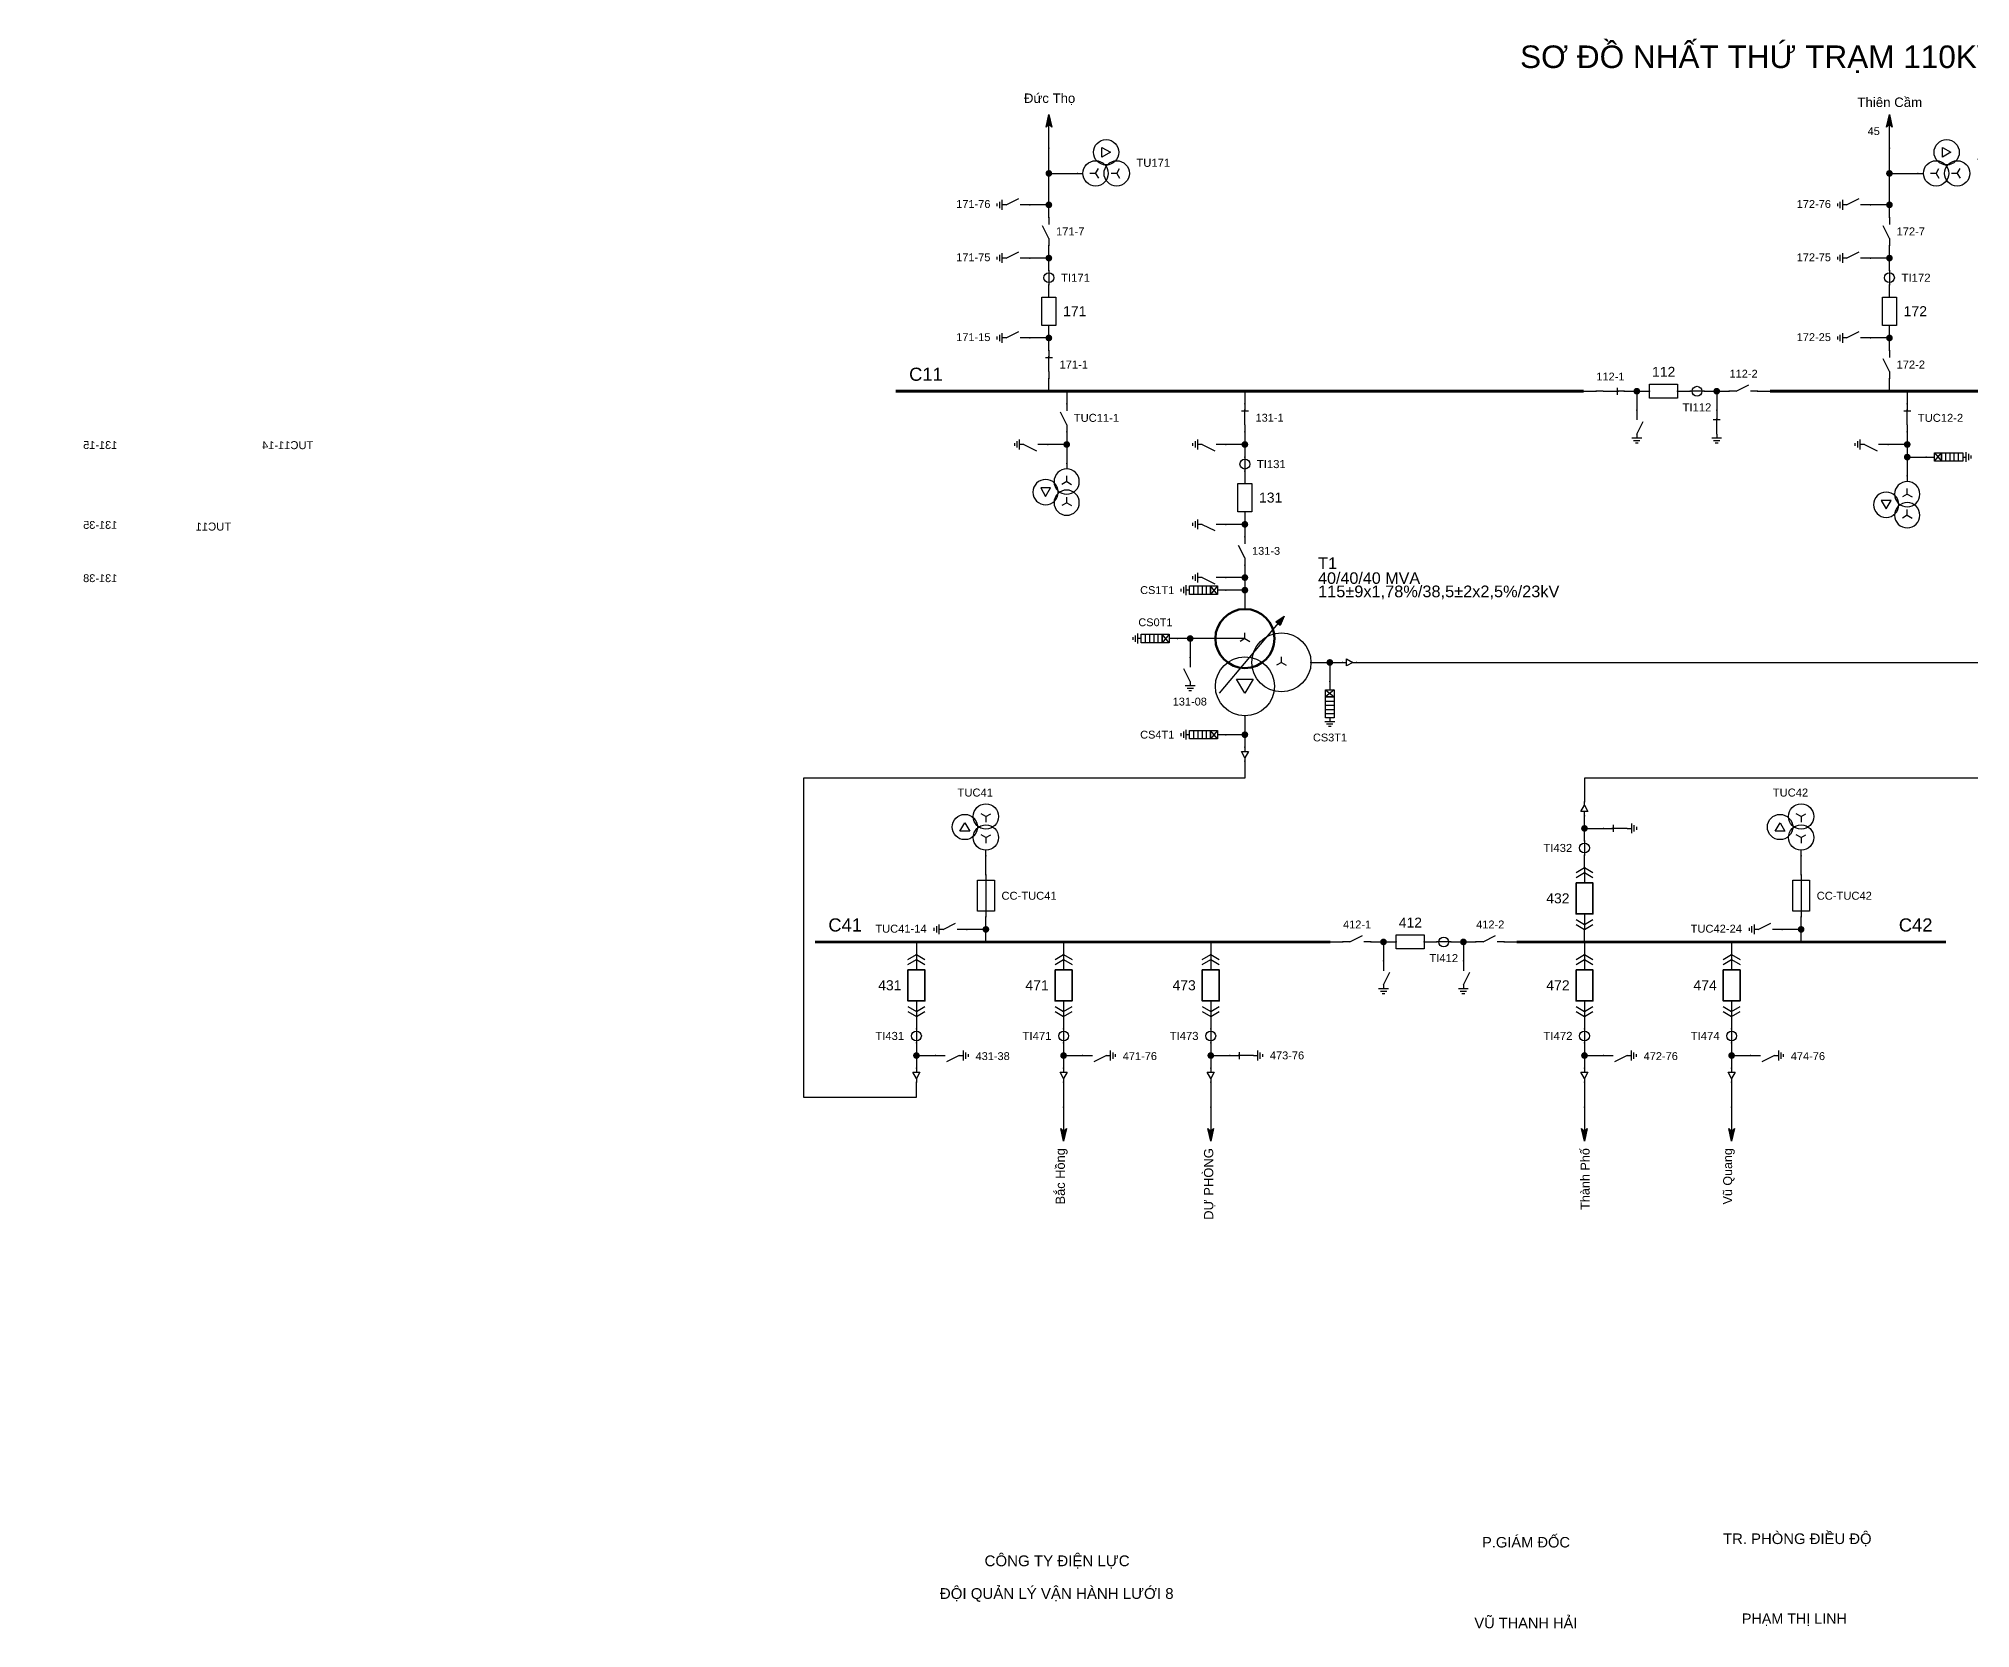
# Model space of a CAD drawing. Header units: millimetres. Extents: x -389 to 411, y 7 to 290.
# Drawn here: x -106 to 237.6, y 7.2 to 290 of the extents above; entities that cross this region are included whole.
import ezdxf

# ---------------------------------------------------------------- set-up
doc = ezdxf.new("R2010")
doc.units = ezdxf.units.MM
for name, color, linetype, lineweight in [('BUSBAR_110KV', 1, 'Continuous', 50), ('BUSBAR_22KV', 5, 'Continuous', 50), ('HV_110KV', 1, 'Continuous', 25), ('MV_22KV', 5, 'Continuous', 25), ('MV_35KV', 30, 'Continuous', 25)]:
    doc.layers.add(name, color=color, linetype=linetype, lineweight=lineweight)
doc.layers.add('SYM_PORTS', color=8, linetype='Continuous', plot=False)
doc.layers.add('TEXT', color=7, linetype='Continuous')
doc.styles.add('SLD_TEXT', font='arial.ttf')

# ---------------------------------------------------------------- blocks, each defined once
blk = doc.blocks.new('SYM_DISCONNECTOR_CLOSED')
at = {"lineweight": 25}
for points in [[(-0.625, 1.25), (0.625, 1.25)], [(0, 2.5), (0, 1.25)], [(0, -1.25), (0, 1.5)], [(0, -1.25), (0, -2.5)]]:
    blk.add_lwpolyline(points, dxfattribs=at)
at = {"layer": 'SYM_PORTS'}
for p in [(0, 2.5), (0, -2.5)]:
    blk.add_point(p, dxfattribs=at)
blk.add_attdef('DEVICE_CODE', (1.625, -0.5), '', height=2)
blk = doc.blocks.new('SYM_EARTHING_SWITCH_OPEN')
at = {"lineweight": 25}
for points in [[(0, -1.25), (-1.125, 1)], [(0, 3), (0, 1.25)], [(-0.875, -2), (0.875, -2)], [(-0.5625, -2.4375), (0.5625, -2.4375)], [(-0.25, -2.875), (0.25, -2.875)], [(0, -1.25), (0, -2)]]:
    blk.add_lwpolyline(points, dxfattribs=at)
at = {"layer": 'SYM_PORTS'}
blk.add_point((0, 3), dxfattribs=at)
blk.add_attdef('DEVICE_CODE', (1.875, 0), '', height=2)
blk = doc.blocks.new('SYM_CIRCUIT_BREAKER')
at = {"lineweight": 25}
blk.add_lwpolyline([(-1.25, 2.5), (1.25, 2.5), (1.25, -2.5), (-1.25, -2.5)], close=True, dxfattribs=at)
at = {"layer": 'SYM_PORTS'}
for p in [(0, 2.5), (0, -2.5)]:
    blk.add_point(p, dxfattribs=at)
blk.add_attdef('DEVICE_CODE', (2.25, -0.5), '', height=2)
at = {"flags": 1}
blk.add_attdef('RATING', (2.25, -3.5), '', height=2, dxfattribs=at)
blk = doc.blocks.new('SYM_CURRENT_TRANSFORMER')
at = {"lineweight": 25}
blk.add_lwpolyline([(0, 1.25), (0, -1.25)], dxfattribs=at)
blk.add_circle((0, 0), 0.875, dxfattribs=at)
at = {"layer": 'SYM_PORTS'}
for p in [(0, 1.25), (0, -1.25)]:
    blk.add_point(p, dxfattribs=at)
blk.add_attdef('DEVICE_CODE', (1.875, -1.75), '', height=2)
at = {"flags": 1}
blk.add_attdef('RATIO', (1.875, -4.75), '', height=2, dxfattribs=at)
blk = doc.blocks.new('SYM_DISCONNECTOR_OPEN')
at = {"lineweight": 25}
for points in [[(0, -1.25), (-1.125, 1)], [(0, 2.5), (0, 1.25)], [(0, -1.25), (0, -2.5)]]:
    blk.add_lwpolyline(points, dxfattribs=at)
at = {"layer": 'SYM_PORTS'}
for p in [(0, 2.5), (0, -2.5)]:
    blk.add_point(p, dxfattribs=at)
blk.add_attdef('DEVICE_CODE', (1, -0.5), '', height=2)
blk = doc.blocks.new('SYM_VOLTAGE_TRANSFORMER')
at = {"lineweight": 25}
for points in [[(0, 4.625), (0, 3.625)], [(0, 1.375), (-0.8625, 0.875)], [(0, 1.375), (0, 2.375)], [(0, 1.375), (0.8625, 0.875)], [(0, -2.375), (-0.8625, -2.875)], [(0, -2.375), (0, -1.375)], [(0, -2.375), (0.8625, -2.875)]]:
    blk.add_lwpolyline(points, dxfattribs=at)
blk.add_lwpolyline([(2.875, 0.25), (4.625, 0.25), (3.75, -1.25)], close=True, dxfattribs=at)
for centre in [(0, 1.375), (3.75, -0.5), (0, -2.375)]:
    blk.add_circle(centre, 2.25, dxfattribs=at)
at = {"layer": 'SYM_PORTS'}
blk.add_point((0, 4.625), dxfattribs=at)
blk.add_attdef('DEVICE_CODE', (7, 1.625), '', height=2)
at = {"flags": 1}
blk.add_attdef('RATIO', (7, -1.375), '', height=2, dxfattribs=at)
blk = doc.blocks.new('SYM_LINE_FEEDER_ARROW')
blk.add_hatch(color=7).paths.add_polyline_path([(0, -3), (-0.5, -0.75), (0, -1.25), (0.5, -0.75)])
at = {"lineweight": 25}
blk.add_lwpolyline([(0, 3), (0, -1.25)], dxfattribs=at)
blk.add_lwpolyline([(0, -3), (-0.5, -0.75), (0, -1.25), (0.5, -0.75)], close=True, dxfattribs=at)
at = {"layer": 'SYM_PORTS'}
blk.add_point((0, 3), dxfattribs=at)
blk.add_attdef('LINE_NAME', (1.5, 0), '', height=2)
blk = doc.blocks.new('SYM_SURGE_ARRESTER')
at = {"lineweight": 25}
for points in [[(0, 4), (0, 2.5)], [(-0.75, 2.5), (0.75, 1.25)], [(0.75, 2.5), (-0.75, 1.25)], [(-0.75, 0.5), (0.75, 0.5)], [(-0.875, -3.125), (0.875, -3.125)], [(-0.75, -0.25), (0.75, -0.25)], [(-0.75, -1), (0.75, -1)], [(-0.75, -1.75), (0.75, -1.75)], [(0, -2.5), (0, -3.125)], [(-0.5625, -3.5625), (0.5625, -3.5625)], [(-0.25, -4), (0.25, -4)]]:
    blk.add_lwpolyline(points, dxfattribs=at)
for points in [[(-0.75, 2.5), (0.75, 2.5), (0.75, 1.25), (-0.75, 1.25)], [(-0.75, 1.25), (0.75, 1.25), (0.75, -2.5), (-0.75, -2.5)]]:
    blk.add_lwpolyline(points, close=True, dxfattribs=at)
at = {"layer": 'SYM_PORTS'}
blk.add_point((0, 4), dxfattribs=at)
blk.add_attdef('DEVICE_CODE', (1.875, 1), '', height=2)
blk = doc.blocks.new('SYM_TRANSFORMER_3W')
blk.add_hatch(color=7).paths.add_polyline_path([(3.75, 8.25), (3.0125, 6.575), (2.2375, 7.225)])
at = {"lineweight": 25}
for points in [[(-7.75, -5.5), (3.0125, 7.35)], [(-3.25, 4.25), (-8.5, 4.25)], [(-3.25, 4.25), (-4.1125, 3.75)], [(-3.25, 4.25), (-3.25, 5.25)], [(-3.25, 4.25), (-2.3875, 3.75)], [(3.25, 0), (2.3875, -0.5)], [(3.25, 0), (3.25, 1)], [(3.25, 0), (4.1125, -0.5)]]:
    blk.add_lwpolyline(points, dxfattribs=at)
for points in [[(3.75, 8.25), (3.0125, 6.575), (2.2375, 7.225)], [(-4.75, -3), (-1.75, -3), (-3.25, -5.5)]]:
    blk.add_lwpolyline(points, close=True, dxfattribs=at)
at = {"lineweight": 50}
blk.add_circle((-3.25, 4.25), 5.25, dxfattribs=at)
at = {"lineweight": 25}
for centre in [(3.25, 0), (-3.25, -4.25)]:
    blk.add_circle(centre, 5.25, dxfattribs=at)
at = {"layer": 'SYM_PORTS'}
for p in [(-3.25, 9.5), (-8.5, 4.25), (8.5, 0), (-3.25, -9.5)]:
    blk.add_point(p, dxfattribs=at)
blk.add_attdef('DEVICE_CODE', (9.5, 6.5), '', height=2)
at = {"flags": 1}
for tag, p in [('POWER', (9.5, 3.5)), ('VOLTAGE_RATIO', (9.5, 0.5))]:
    blk.add_attdef(tag, p, '', height=2, dxfattribs=at)
blk = doc.blocks.new('SYM_CABLE_TERMINATION')
at = {"lineweight": 25}
blk.add_lwpolyline([(-0.625, 0.5), (0.625, 0.5), (0, -0.625)], close=True, dxfattribs=at)
for points in [[(0, 1.25), (0, 0.5)], [(0, -0.625), (0, -1.25)]]:
    blk.add_lwpolyline(points, dxfattribs=at)
at = {"layer": 'SYM_PORTS'}
for p in [(0, 1.25), (0, -1.25)]:
    blk.add_point(p, dxfattribs=at)
blk = doc.blocks.new('SYM_EARTHING_SWITCH_CLOSED')
at = {"lineweight": 25}
for points in [[(-0.625, 1.25), (0.625, 1.25)], [(0, 3), (0, 1.25)], [(0, -1.25), (0, 1.5)], [(-0.875, -2), (0.875, -2)], [(-0.5625, -2.4375), (0.5625, -2.4375)], [(-0.25, -2.875), (0.25, -2.875)], [(0, -1.25), (0, -2)]]:
    blk.add_lwpolyline(points, dxfattribs=at)
at = {"layer": 'SYM_PORTS'}
blk.add_point((0, 3), dxfattribs=at)
blk.add_attdef('DEVICE_CODE', (1.875, 0), '', height=2)
blk = doc.blocks.new('SYM_DRAWOUT_BREAKER')
at = {"lineweight": 25}
for points in [[(-1.5, 4.625), (0, 5.5), (1.5, 4.625)], [(-1.5, 3.75), (0, 4.625), (1.5, 3.75)], [(0, 5.5), (0, 2.75)], [(0, -2.75), (0, -5.5)], [(-1.5, -3.75), (0, -4.625), (1.5, -3.75)], [(-1.5, -4.625), (0, -5.5), (1.5, -4.625)]]:
    blk.add_lwpolyline(points, dxfattribs=at)
at = {"lineweight": 35}
blk.add_lwpolyline([(-1.5, 2.75), (1.5, 2.75), (1.5, -2.75), (-1.5, -2.75)], close=True, dxfattribs=at)
at = {"layer": 'SYM_PORTS'}
for p in [(0, 5.5), (0, -5.5)]:
    blk.add_point(p, dxfattribs=at)
blk.add_attdef('DEVICE_CODE', (2.5, 2.5), '', height=2)
at = {"flags": 1}
blk.add_attdef('RATING', (2.5, -0.5), '', height=2, dxfattribs=at)
blk = doc.blocks.new('SYM_FUSE_DISCONNECTOR')
at = {"lineweight": 25}
blk.add_lwpolyline([(0, 3.75), (0, -3.75)], dxfattribs=at)
blk.add_lwpolyline([(-1.5, 2.75), (1.5, 2.75), (1.5, -2.75), (-1.5, -2.75)], close=True, dxfattribs=at)
at = {"layer": 'SYM_PORTS'}
for p in [(0, 3.75), (0, -3.75)]:
    blk.add_point(p, dxfattribs=at)
blk.add_attdef('DEVICE_CODE', (2.5, 0.75), '', height=2)
at = {"flags": 1}
blk.add_attdef('RATING', (2.5, -2.25), '', height=2, dxfattribs=at)

msp = doc.modelspace()

# ---------------------------------------------------------------- hatches: boundary and pattern name
at = {"layer": 'HV_110KV'}
h = msp.add_hatch(color=7, dxfattribs=at)
edge = h.paths.add_edge_path()
edge.add_arc((73.67, 266.07), 0.6, 0, 360)
h = msp.add_hatch(color=7, dxfattribs=at)
edge = h.paths.add_edge_path()
edge.add_arc((223.2, 266.07), 0.6, 0, 360)
h = msp.add_hatch(color=7, dxfattribs=at)
edge = h.paths.add_edge_path()
edge.add_arc((73.67, 260.47), 0.6, 0, 360)
h = msp.add_hatch(color=7, dxfattribs=at)
edge = h.paths.add_edge_path()
edge.add_arc((223.2, 260.47), 0.6, 0, 360)
h = msp.add_hatch(color=7, dxfattribs=at)
edge = h.paths.add_edge_path()
edge.add_arc((73.67, 251), 0.6, 0, 360)
h = msp.add_hatch(color=7, dxfattribs=at)
edge = h.paths.add_edge_path()
edge.add_arc((223.2, 251), 0.6, 0, 360)
h = msp.add_hatch(color=7, dxfattribs=at)
edge = h.paths.add_edge_path()
edge.add_arc((73.67, 236.78), 0.6, 0, 360)
h = msp.add_hatch(color=7, dxfattribs=at)
edge = h.paths.add_edge_path()
edge.add_arc((223.2, 236.78), 0.6, 0, 360)
h = msp.add_hatch(color=7, dxfattribs=at)
edge = h.paths.add_edge_path()
edge.add_arc((178.26, 227.31), 0.6, 0, 360)
h = msp.add_hatch(color=7, dxfattribs=at)
edge = h.paths.add_edge_path()
edge.add_arc((192.47, 227.31), 0.6, 0, 360)
h = msp.add_hatch(color=7, dxfattribs=at)
edge = h.paths.add_edge_path()
edge.add_arc((76.84, 217.83), 0.6, 0, 360)
h = msp.add_hatch(color=7, dxfattribs=at)
edge = h.paths.add_edge_path()
edge.add_arc((108.54, 217.83), 0.6, 0, 360)
h = msp.add_hatch(color=7, dxfattribs=at)
edge = h.paths.add_edge_path()
edge.add_arc((226.37, 217.83), 0.6, 0, 360)
h = msp.add_hatch(color=7, dxfattribs=at)
edge = h.paths.add_edge_path()
edge.add_arc((226.37, 215.59), 0.6, 0, 360)
h = msp.add_hatch(color=7, dxfattribs=at)
edge = h.paths.add_edge_path()
edge.add_arc((108.54, 203.62), 0.6, 0, 360)
h = msp.add_hatch(color=7, dxfattribs=at)
edge = h.paths.add_edge_path()
edge.add_arc((108.54, 194.14), 0.6, 0, 360)
h = msp.add_hatch(color=7, dxfattribs=at)
edge = h.paths.add_edge_path()
edge.add_arc((108.54, 191.91), 0.6, 0, 360)
h = msp.add_hatch(color=7, dxfattribs=at)
edge = h.paths.add_edge_path()
edge.add_arc((98.81, 183.3), 0.6, 0, 360)
at = {"layer": 'MV_22KV'}
h = msp.add_hatch(color=7, dxfattribs=at)
edge = h.paths.add_edge_path()
edge.add_arc((108.54, 166.19), 0.6, 0, 360)
h = msp.add_hatch(color=7, dxfattribs=at)
edge = h.paths.add_edge_path()
edge.add_arc((168.95, 149.52), 0.6, 0, 360)
h = msp.add_hatch(color=7, dxfattribs=at)
edge = h.paths.add_edge_path()
edge.add_arc((62.47, 131.55), 0.6, 0, 360)
h = msp.add_hatch(color=7, dxfattribs=at)
edge = h.paths.add_edge_path()
edge.add_arc((207.49, 131.55), 0.6, 0, 360)
h = msp.add_hatch(color=7, dxfattribs=at)
edge = h.paths.add_edge_path()
edge.add_arc((133.2, 129.31), 0.6, 0, 360)
h = msp.add_hatch(color=7, dxfattribs=at)
edge = h.paths.add_edge_path()
edge.add_arc((147.41, 129.31), 0.6, 0, 360)
h = msp.add_hatch(color=7, dxfattribs=at)
edge = h.paths.add_edge_path()
edge.add_arc((50.11, 109.09), 0.6, 0, 360)
h = msp.add_hatch(color=7, dxfattribs=at)
edge = h.paths.add_edge_path()
edge.add_arc((76.29, 109.09), 0.6, 0, 360)
h = msp.add_hatch(color=7, dxfattribs=at)
edge = h.paths.add_edge_path()
edge.add_arc((102.47, 109.09), 0.6, 0, 360)
h = msp.add_hatch(color=7, dxfattribs=at)
edge = h.paths.add_edge_path()
edge.add_arc((168.95, 109.09), 0.6, 0, 360)
h = msp.add_hatch(color=7, dxfattribs=at)
edge = h.paths.add_edge_path()
edge.add_arc((195.13, 109.09), 0.6, 0, 360)
at = {"layer": 'MV_35KV'}
h = msp.add_hatch(color=7, dxfattribs=at)
edge = h.paths.add_edge_path()
edge.add_arc((123.65, 179.05), 0.6, 0, 360)

# ---------------------------------------------------------------- linework, layer by layer
at = {"layer": 'BUSBAR_110KV', "const_width": 0.512}
for points in [[(46.43, 227.31), (168.78, 227.31)], [(201.94, 227.31), (339.58, 227.31)]]:
    msp.add_lwpolyline(points, dxfattribs=at)
at = {"layer": 'BUSBAR_22KV', "const_width": 0.512}
for points in [[(32.06, 129.31), (123.72, 129.31)], [(156.89, 129.31), (233.24, 129.31)]]:
    msp.add_lwpolyline(points, dxfattribs=at)
at = {"layer": 'HV_110KV'}
for points in [[(73.67, 266.07), (73.67, 270.54)], [(223.2, 266.07), (223.2, 270.54)], [(73.67, 260.47), (73.67, 266.07)], [(73.67, 266.07), (78.73, 266.07)], [(223.2, 260.47), (223.2, 266.07)], [(223.2, 266.07), (228.26, 266.07)], [(73.67, 260.47), (70.3, 260.47)], [(73.67, 258.23), (73.67, 260.47)], [(223.2, 260.47), (219.83, 260.47)], [(223.2, 258.23), (223.2, 260.47)], [(73.67, 251), (70.3, 251)], [(73.67, 251), (73.67, 253.23)], [(73.67, 248.76), (73.67, 251)], [(223.2, 251), (219.83, 251)], [(223.2, 251), (223.2, 253.23)], [(223.2, 248.76), (223.2, 251)], [(73.67, 244.02), (73.67, 246.26)], [(223.2, 244.02), (223.2, 246.26)], [(73.67, 236.78), (73.67, 239.02)], [(223.2, 236.78), (223.2, 239.02)], [(73.67, 236.78), (70.3, 236.78)], [(73.67, 234.55), (73.67, 236.78)], [(223.2, 236.78), (219.83, 236.78)], [(223.2, 234.55), (223.2, 236.78)], [(73.67, 227.31), (73.67, 229.55)], [(76.84, 227.31), (76.84, 225.07)], [(108.54, 227.31), (108.54, 225.07)], [(168.78, 227.31), (171.02, 227.31)], [(176.02, 227.31), (178.26, 227.31)], [(178.26, 227.31), (178.26, 223.94)], [(178.26, 227.31), (180.49, 227.31)], [(185.49, 227.31), (187.73, 227.31)], [(190.23, 227.31), (192.47, 227.31)], [(192.47, 227.31), (192.47, 223.94)], [(192.47, 227.31), (194.71, 227.31)], [(199.71, 227.31), (201.94, 227.31)], [(223.2, 227.31), (223.2, 229.55)], [(226.37, 227.31), (226.37, 225.07)], [(76.84, 220.07), (76.84, 217.83)], [(108.54, 220.07), (108.54, 217.83)], [(226.37, 220.07), (226.37, 217.83)], [(76.84, 217.83), (73.47, 217.83)], [(76.84, 217.83), (76.84, 214.48)], [(108.54, 217.83), (105.17, 217.83)], [(108.54, 217.83), (108.54, 215.59)], [(226.37, 217.83), (222.99, 217.83)], [(226.37, 217.83), (226.37, 215.59)], [(108.54, 213.09), (108.54, 210.86)], [(226.37, 215.59), (229.74, 215.59)], [(226.37, 215.59), (226.37, 212.24)], [(108.54, 203.62), (105.17, 203.62)], [(108.54, 205.86), (108.54, 203.62)], [(108.54, 203.62), (108.54, 201.38)], [(108.54, 196.38), (108.54, 194.14)], [(108.54, 194.14), (105.17, 194.14)], [(108.54, 194.14), (108.54, 191.91)], [(108.54, 191.91), (105.17, 191.91)], [(108.54, 191.91), (108.54, 188.55)], [(98.81, 183.3), (96.58, 183.3)], [(103.29, 183.3), (98.81, 183.3)], [(98.81, 183.3), (98.81, 179.93)]]:
    msp.add_lwpolyline(points, dxfattribs=at)
at = {"layer": 'MV_22KV'}
for points in [[(108.54, 169.55), (108.54, 166.19)], [(108.54, 166.19), (105.17, 166.19)], [(108.54, 166.19), (108.54, 163.95)], [(108.54, 161.45), (108.54, 158.75), (108.54, 158.46), (30, 158.46), (30, 101.66), (50.11, 101.66), (50.11, 104.36)], [(168.95, 149.52), (168.95, 151.76)], [(168.95, 147.28), (168.95, 149.52)], [(168.95, 149.52), (172.32, 149.52)], [(62.47, 141.28), (62.47, 144.64)], [(168.95, 142.55), (168.95, 144.78)], [(207.49, 141.28), (207.49, 144.64)], [(62.47, 131.55), (59.09, 131.55)], [(62.47, 131.55), (62.47, 133.78)], [(62.47, 129.31), (62.47, 131.55)], [(168.95, 129.31), (168.95, 131.55)], [(207.49, 131.55), (204.12, 131.55)], [(207.49, 131.55), (207.49, 133.78)], [(207.49, 129.31), (207.49, 131.55)], [(50.11, 129.31), (50.11, 127.07)], [(76.29, 129.31), (76.29, 127.07)], [(102.47, 129.31), (102.47, 127.07)], [(123.72, 129.31), (125.96, 129.31)], [(130.96, 129.31), (133.2, 129.31)], [(133.2, 129.31), (133.2, 125.94)], [(133.2, 129.31), (135.44, 129.31)], [(140.44, 129.31), (142.67, 129.31)], [(145.17, 129.31), (147.41, 129.31)], [(147.41, 129.31), (147.41, 125.94)], [(147.41, 129.31), (149.65, 129.31)], [(154.65, 129.31), (156.89, 129.31)], [(168.95, 129.31), (168.95, 127.07)], [(195.13, 129.31), (195.13, 127.07)], [(50.11, 116.07), (50.11, 113.83)], [(76.29, 116.07), (76.29, 113.83)], [(102.47, 116.07), (102.47, 113.83)], [(168.95, 116.07), (168.95, 113.83)], [(195.13, 116.07), (195.13, 113.83)], [(50.11, 111.33), (50.11, 109.09)], [(76.29, 111.33), (76.29, 109.09)], [(102.47, 111.33), (102.47, 109.09)], [(168.95, 111.33), (168.95, 109.09)], [(195.13, 111.33), (195.13, 109.09)], [(50.11, 109.09), (53.48, 109.09)], [(50.11, 109.09), (50.11, 106.86)], [(76.29, 109.09), (79.66, 109.09)], [(76.29, 109.09), (76.29, 106.86)], [(102.47, 109.09), (105.84, 109.09)], [(102.47, 109.09), (102.47, 106.86)], [(168.95, 109.09), (172.32, 109.09)], [(168.95, 109.09), (168.95, 106.86)], [(195.13, 109.09), (198.5, 109.09)], [(195.13, 109.09), (195.13, 106.86)], [(76.29, 104.36), (76.29, 99.88)], [(102.47, 104.36), (102.47, 99.88)], [(168.95, 104.36), (168.95, 99.88)], [(195.13, 104.36), (195.13, 99.88)]]:
    msp.add_lwpolyline(points, dxfattribs=at)
msp.add_lwpolyline([(270.97, 161.45), (270.97, 158.75), (270.97, 158.46), (251.5, 158.46, 1), (249.5, 158.46), (168.95, 158.46), (168.95, 156.96), (168.95, 154.26)], format="xyb", dxfattribs=at)
at = {"layer": 'MV_35KV'}
msp.add_lwpolyline([(128.38, 179.05), (131.08, 179.05), (250.5, 179.05), (250.5, 105.96), (384.45, 105.96), (384.45, 129.39, -1), (384.45, 131.39), (384.45, 135.96), (393, 135.96), (393, 197.46), (408, 197.46), (408, 260.57), (384.45, 260.57), (381.75, 260.57)], format="xyb", dxfattribs=at)
for points in [[(120.29, 179.05), (123.65, 179.05)], [(123.65, 179.05), (123.65, 175.68)], [(123.65, 179.05), (125.88, 179.05)]]:
    msp.add_lwpolyline(points, dxfattribs=at)

# ---------------------------------------------------------------- block references
at = {"layer": 'HV_110KV', "rotation": 180}
for p in [(73.67, 273.54), (223.2, 273.54)]:
    msp.add_blockref('SYM_LINE_FEEDER_ARROW', p, dxfattribs=at)
at = {"layer": 'HV_110KV'}
ref = msp.add_blockref('SYM_VOLTAGE_TRANSFORMER', (83.36, 266.07), dxfattribs=dict(at, rotation=90))
ref.add_attrib('DEVICE_CODE', 'TU171', (89.25, 267.24), dxfattribs={"layer": 'TEXT', "height": 1.427, "style": 'SLD_TEXT'})
ref = msp.add_blockref('SYM_VOLTAGE_TRANSFORMER', (232.88, 266.07), dxfattribs=dict(at, rotation=90))
ref.add_attrib('DEVICE_CODE', 'TU172', (238.78, 267.24), dxfattribs={"layer": 'TEXT', "height": 1.427, "style": 'SLD_TEXT'})
ref = msp.add_blockref('SYM_EARTHING_SWITCH_OPEN', (67.3, 260.47), dxfattribs=dict(at, rotation=270))
ref.add_attrib('DEVICE_CODE', '171-76', (57.18, 259.92), dxfattribs={"layer": 'TEXT', "height": 1.401, "style": 'SLD_TEXT'})
ref = msp.add_blockref('SYM_EARTHING_SWITCH_OPEN', (216.83, 260.47), dxfattribs=dict(at, rotation=270))
ref.add_attrib('DEVICE_CODE', '172-76', (206.7, 259.92), dxfattribs={"layer": 'TEXT', "height": 1.401, "style": 'SLD_TEXT'})
ref = msp.add_blockref('SYM_DISCONNECTOR_OPEN', (73.67, 255.73), dxfattribs=at)
ref.add_attrib('DEVICE_CODE', '171-7', (74.95, 255.04), dxfattribs={"layer": 'TEXT', "height": 1.414, "style": 'SLD_TEXT'})
ref = msp.add_blockref('SYM_DISCONNECTOR_OPEN', (223.2, 255.73), dxfattribs=at)
ref.add_attrib('DEVICE_CODE', '172-7', (224.47, 255.04), dxfattribs={"layer": 'TEXT', "height": 1.414, "style": 'SLD_TEXT'})
ref = msp.add_blockref('SYM_EARTHING_SWITCH_OPEN', (67.3, 251), dxfattribs=dict(at, rotation=270))
ref.add_attrib('DEVICE_CODE', '171-75', (57.18, 250.44), dxfattribs={"layer": 'TEXT', "height": 1.401, "style": 'SLD_TEXT'})
ref = msp.add_blockref('SYM_EARTHING_SWITCH_OPEN', (216.83, 251), dxfattribs=dict(at, rotation=270))
ref.add_attrib('DEVICE_CODE', '172-75', (206.7, 250.44), dxfattribs={"layer": 'TEXT', "height": 1.401, "style": 'SLD_TEXT'})
ref = msp.add_blockref('SYM_CURRENT_TRANSFORMER', (73.67, 247.51), dxfattribs=at)
ref.add_attrib('DEVICE_CODE', 'TI171', (75.82, 246.78), dxfattribs={"layer": 'TEXT', "height": 1.447, "style": 'SLD_TEXT'})
ref = msp.add_blockref('SYM_CURRENT_TRANSFORMER', (223.2, 247.51), dxfattribs=at)
ref.add_attrib('DEVICE_CODE', 'TI172', (225.35, 246.78), dxfattribs={"layer": 'TEXT', "height": 1.447, "style": 'SLD_TEXT'})
ref = msp.add_blockref('SYM_CIRCUIT_BREAKER', (73.67, 241.52), dxfattribs=at)
ref.add_attrib('DEVICE_CODE', '171', (76.2, 240.65), dxfattribs={"layer": 'TEXT', "height": 1.788, "style": 'SLD_TEXT'})
ref = msp.add_blockref('SYM_CIRCUIT_BREAKER', (223.2, 241.52), dxfattribs=at)
ref.add_attrib('DEVICE_CODE', '172', (225.72, 240.65), dxfattribs={"layer": 'TEXT', "height": 1.788, "style": 'SLD_TEXT'})
ref = msp.add_blockref('SYM_EARTHING_SWITCH_OPEN', (67.3, 236.78), dxfattribs=dict(at, rotation=270))
ref.add_attrib('DEVICE_CODE', '171-15', (57.18, 236.23), dxfattribs={"layer": 'TEXT', "height": 1.401, "style": 'SLD_TEXT'})
ref = msp.add_blockref('SYM_EARTHING_SWITCH_OPEN', (216.83, 236.78), dxfattribs=dict(at, rotation=270))
ref.add_attrib('DEVICE_CODE', '172-25', (206.7, 236.23), dxfattribs={"layer": 'TEXT', "height": 1.401, "style": 'SLD_TEXT'})
ref = msp.add_blockref('SYM_DISCONNECTOR_CLOSED', (73.67, 232.05), dxfattribs=at)
ref.add_attrib('DEVICE_CODE', '171-1', (75.57, 231.35), dxfattribs={"layer": 'TEXT', "height": 1.414, "style": 'SLD_TEXT'})
ref = msp.add_blockref('SYM_DISCONNECTOR_OPEN', (223.2, 232.05), dxfattribs=at)
ref.add_attrib('DEVICE_CODE', '172-2', (224.47, 231.35), dxfattribs={"layer": 'TEXT', "height": 1.414, "style": 'SLD_TEXT'})
ref = msp.add_blockref('SYM_DISCONNECTOR_CLOSED', (173.52, 227.31), dxfattribs=dict(at, rotation=270))
ref.add_attrib('DEVICE_CODE', '112-1', (171.06, 229.22), dxfattribs={"layer": 'TEXT', "height": 1.4, "style": 'SLD_TEXT'})
ref = msp.add_blockref('SYM_CIRCUIT_BREAKER', (182.99, 227.31), dxfattribs=dict(at, rotation=270))
ref.add_attrib('DEVICE_CODE', '112', (180.98, 229.87), dxfattribs={"layer": 'TEXT', "height": 1.769, "style": 'SLD_TEXT'})
ref = msp.add_blockref('SYM_DISCONNECTOR_OPEN', (197.21, 227.31), dxfattribs=dict(at, rotation=270))
ref.add_attrib('DEVICE_CODE', '112-2', (194.75, 229.72), dxfattribs={"layer": 'TEXT', "height": 1.4, "style": 'SLD_TEXT'})
ref = msp.add_blockref('SYM_CURRENT_TRANSFORMER', (188.98, 227.31), dxfattribs=dict(at, rotation=270))
ref.add_attrib('DEVICE_CODE', 'TI112', (186.4, 223.72), dxfattribs={"layer": 'TEXT', "height": 1.432, "style": 'SLD_TEXT'})
ref = msp.add_blockref('SYM_EARTHING_SWITCH_CLOSED', (192.47, 220.94), dxfattribs=dict(at, xscale=-1))
ref.add_attrib('DEVICE_CODE', '112-25', (189.48, 215.39), dxfattribs={"layer": 'TEXT', "extrusion": (0, 0, -1), "height": 1.398, "style": 'SLD_TEXT'})
ref = msp.add_blockref('SYM_EARTHING_SWITCH_OPEN', (178.26, 220.94), dxfattribs=dict(at, xscale=-1))
ref.add_attrib('DEVICE_CODE', '112-15', (175.39, 215.39), dxfattribs={"layer": 'TEXT', "extrusion": (0, 0, -1), "height": 1.398, "style": 'SLD_TEXT'})
ref = msp.add_blockref('SYM_DISCONNECTOR_OPEN', (76.84, 222.57), dxfattribs=at)
ref.add_attrib('DEVICE_CODE', 'TUC11-1', (78.11, 221.86), dxfattribs={"layer": 'TEXT', "height": 1.421, "style": 'SLD_TEXT'})
ref = msp.add_blockref('SYM_DISCONNECTOR_CLOSED', (108.54, 222.57), dxfattribs=at)
ref.add_attrib('DEVICE_CODE', '131-1', (110.43, 221.89), dxfattribs={"layer": 'TEXT', "height": 1.399, "style": 'SLD_TEXT'})
ref = msp.add_blockref('SYM_DISCONNECTOR_CLOSED', (226.37, 222.57), dxfattribs=at)
ref.add_attrib('DEVICE_CODE', 'TUC12-2', (228.26, 221.86), dxfattribs={"layer": 'TEXT', "height": 1.421, "style": 'SLD_TEXT'})
ref = msp.add_blockref('SYM_EARTHING_SWITCH_OPEN', (219.99, 217.83), dxfattribs=dict(at, xscale=-1, rotation=270))
ref.add_attrib('DEVICE_CODE', 'TUC12-24', (206.7, 217), dxfattribs={"layer": 'TEXT', "extrusion": (0, 0, -1), "height": 1.417, "style": 'SLD_TEXT'})
ref = msp.add_blockref('SYM_EARTHING_SWITCH_OPEN', (102.17, 217.83), dxfattribs=dict(at, xscale=-1, rotation=270))
ref.add_attrib('DEVICE_CODE', '131-15', (92.04, 217.03), dxfattribs={"layer": 'TEXT', "extrusion": (0, 0, -1), "height": 1.398, "style": 'SLD_TEXT'})
ref = msp.add_blockref('SYM_EARTHING_SWITCH_OPEN', (70.47, 217.83), dxfattribs=dict(at, xscale=-1, rotation=270))
ref.add_attrib('DEVICE_CODE', 'TUC11-14', (57.18, 217), dxfattribs={"layer": 'TEXT', "extrusion": (0, 0, -1), "height": 1.417, "style": 'SLD_TEXT'})
ref = msp.add_blockref('SYM_VOLTAGE_TRANSFORMER', (76.84, 209.85), dxfattribs=dict(at, xscale=-1))
ref.add_attrib('DEVICE_CODE', 'TUC11', (71.8, 202.51), dxfattribs={"layer": 'TEXT', "extrusion": (0, 0, -1), "height": 1.423, "style": 'SLD_TEXT'})
ref = msp.add_blockref('SYM_CURRENT_TRANSFORMER', (108.54, 214.34), dxfattribs=at)
ref.add_attrib('DEVICE_CODE', 'TI131', (110.68, 213.63), dxfattribs={"layer": 'TEXT', "height": 1.432, "style": 'SLD_TEXT'})
ref = msp.add_blockref('SYM_SURGE_ARRESTER', (233.74, 215.59), dxfattribs=dict(at, rotation=90))
ref.add_attrib('DEVICE_CODE', 'CS-TUC12', (239.01, 214.89), dxfattribs={"layer": 'TEXT', "height": 1.412, "style": 'SLD_TEXT'})
ref = msp.add_blockref('SYM_VOLTAGE_TRANSFORMER', (226.37, 207.61), dxfattribs=dict(at, xscale=-1))
ref.add_attrib('DEVICE_CODE', 'TUC12', (221.33, 200.27), dxfattribs={"layer": 'TEXT', "extrusion": (0, 0, -1), "height": 1.423, "style": 'SLD_TEXT'})
ref = msp.add_blockref('SYM_CIRCUIT_BREAKER', (108.54, 208.36), dxfattribs=at)
ref.add_attrib('DEVICE_CODE', '131', (111.06, 207.5), dxfattribs={"layer": 'TEXT', "height": 1.773, "style": 'SLD_TEXT'})
ref = msp.add_blockref('SYM_EARTHING_SWITCH_OPEN', (102.17, 203.62), dxfattribs=dict(at, xscale=-1, rotation=270))
ref.add_attrib('DEVICE_CODE', '131-35', (92.04, 202.82), dxfattribs={"layer": 'TEXT', "extrusion": (0, 0, -1), "height": 1.398, "style": 'SLD_TEXT'})
ref = msp.add_blockref('SYM_DISCONNECTOR_OPEN', (108.54, 198.88), dxfattribs=at)
ref.add_attrib('DEVICE_CODE', '131-3', (109.81, 198.2), dxfattribs={"layer": 'TEXT', "height": 1.399, "style": 'SLD_TEXT'})
ref = msp.add_blockref('SYM_TRANSFORMER_3W', (111.79, 179.05), dxfattribs=at)
ref.add_attrib('DEVICE_CODE', 'T1', (121.56, 195.66), dxfattribs={"layer": 'TEXT', "height": 2.08, "style": 'SLD_TEXT'})
ref = msp.add_blockref('SYM_EARTHING_SWITCH_OPEN', (102.17, 194.14), dxfattribs=dict(at, xscale=-1, rotation=270))
ref.add_attrib('DEVICE_CODE', '131-38', (92.04, 193.34), dxfattribs={"layer": 'TEXT', "extrusion": (0, 0, -1), "height": 1.398, "style": 'SLD_TEXT'})
ref = msp.add_blockref('SYM_SURGE_ARRESTER', (101.17, 191.91), dxfattribs=dict(at, rotation=270))
ref.add_attrib('DEVICE_CODE', 'CS1T1', (89.91, 191.22), dxfattribs={"layer": 'TEXT', "height": 1.395, "style": 'SLD_TEXT'})
ref = msp.add_blockref('SYM_SURGE_ARRESTER', (92.58, 183.3), dxfattribs=dict(at, rotation=270))
ref.add_attrib('DEVICE_CODE', 'CS0T1', (89.59, 185.49), dxfattribs={"layer": 'TEXT', "height": 1.395, "style": 'SLD_TEXT'})
ref = msp.add_blockref('SYM_EARTHING_SWITCH_OPEN', (98.81, 176.93), dxfattribs=at)
ref.add_attrib('DEVICE_CODE', '131-08', (95.7, 171.38), dxfattribs={"layer": 'TEXT', "height": 1.398, "style": 'SLD_TEXT'})
at = {"layer": 'MV_22KV'}
ref = msp.add_blockref('SYM_SURGE_ARRESTER', (101.17, 166.19), dxfattribs=dict(at, rotation=270))
ref.add_attrib('DEVICE_CODE', 'CS4T1', (89.91, 165.5), dxfattribs={"layer": 'TEXT', "height": 1.395, "style": 'SLD_TEXT'})
for name, p in [('SYM_CABLE_TERMINATION', (108.54, 162.7)), ('SYM_CABLE_TERMINATION', (50.11, 105.61)), ('SYM_CABLE_TERMINATION', (76.29, 105.61)), ('SYM_CABLE_TERMINATION', (102.47, 105.61)), ('SYM_CABLE_TERMINATION', (168.95, 105.61)), ('SYM_CABLE_TERMINATION', (195.13, 105.61)), ('SYM_LINE_FEEDER_ARROW', (76.29, 96.88)), ('SYM_LINE_FEEDER_ARROW', (102.47, 96.88)), ('SYM_LINE_FEEDER_ARROW', (168.95, 96.88)), ('SYM_LINE_FEEDER_ARROW', (195.13, 96.88))]:
    msp.add_blockref(name, p, dxfattribs=at)
ref = msp.add_blockref('SYM_VOLTAGE_TRANSFORMER', (62.47, 149.26), dxfattribs=dict(at, rotation=180))
ref.add_attrib('DEVICE_CODE', 'TUC41', (57.43, 155.18), dxfattribs={"layer": 'TEXT', "height": 1.423, "style": 'SLD_TEXT'})
ref = msp.add_blockref('SYM_VOLTAGE_TRANSFORMER', (207.49, 149.26), dxfattribs=dict(at, rotation=180))
ref.add_attrib('DEVICE_CODE', 'TUC42', (202.45, 155.18), dxfattribs={"layer": 'TEXT', "height": 1.423, "style": 'SLD_TEXT'})
at = {"layer": 'MV_22KV', "rotation": 180}
msp.add_blockref('SYM_CABLE_TERMINATION', (168.95, 153.01), dxfattribs=at)
at = {"layer": 'MV_22KV'}
ref = msp.add_blockref('SYM_EARTHING_SWITCH_CLOSED', (175.32, 149.52), dxfattribs=dict(at, xscale=-1, rotation=90))
ref.add_attrib('DEVICE_CODE', '432-38', (179.47, 148.84), dxfattribs={"layer": 'TEXT', "extrusion": (0, 0, -1), "height": 1.398, "style": 'SLD_TEXT'})
ref = msp.add_blockref('SYM_CURRENT_TRANSFORMER', (168.95, 146.03), dxfattribs=at)
ref.add_attrib('DEVICE_CODE', 'TI432', (161.65, 145.32), dxfattribs={"layer": 'TEXT', "height": 1.432, "style": 'SLD_TEXT'})
ref = msp.add_blockref('SYM_FUSE_DISCONNECTOR', (62.47, 137.53), dxfattribs=at)
ref.add_attrib('DEVICE_CODE', 'CC-TUC41', (65.24, 136.82), dxfattribs={"layer": 'TEXT', "height": 1.421, "style": 'SLD_TEXT'})
ref = msp.add_blockref('SYM_DRAWOUT_BREAKER', (168.95, 137.05), dxfattribs=at)
ref.add_attrib('DEVICE_CODE', '432', (162.15, 136.19), dxfattribs={"layer": 'TEXT', "height": 1.773, "style": 'SLD_TEXT'})
ref = msp.add_blockref('SYM_FUSE_DISCONNECTOR', (207.49, 137.53), dxfattribs=at)
ref.add_attrib('DEVICE_CODE', 'CC-TUC42', (210.26, 136.82), dxfattribs={"layer": 'TEXT', "height": 1.421, "style": 'SLD_TEXT'})
ref = msp.add_blockref('SYM_EARTHING_SWITCH_OPEN', (56.09, 131.55), dxfattribs=dict(at, rotation=270))
ref.add_attrib('DEVICE_CODE', 'TUC41-14', (42.8, 130.96), dxfattribs={"layer": 'TEXT', "height": 1.417, "style": 'SLD_TEXT'})
ref = msp.add_blockref('SYM_DISCONNECTOR_OPEN', (128.46, 129.31), dxfattribs=dict(at, rotation=270))
ref.add_attrib('DEVICE_CODE', '412-1', (126, 131.72), dxfattribs={"layer": 'TEXT', "height": 1.4, "style": 'SLD_TEXT'})
ref = msp.add_blockref('SYM_CIRCUIT_BREAKER', (137.94, 129.31), dxfattribs=dict(at, rotation=270))
ref.add_attrib('DEVICE_CODE', '412', (135.92, 131.87), dxfattribs={"layer": 'TEXT', "height": 1.769, "style": 'SLD_TEXT'})
ref = msp.add_blockref('SYM_DISCONNECTOR_OPEN', (152.15, 129.31), dxfattribs=dict(at, rotation=270))
ref.add_attrib('DEVICE_CODE', '412-2', (149.69, 131.72), dxfattribs={"layer": 'TEXT', "height": 1.4, "style": 'SLD_TEXT'})
ref = msp.add_blockref('SYM_EARTHING_SWITCH_OPEN', (201.12, 131.55), dxfattribs=dict(at, rotation=270))
ref.add_attrib('DEVICE_CODE', 'TUC42-24', (187.83, 130.96), dxfattribs={"layer": 'TEXT', "height": 1.417, "style": 'SLD_TEXT'})
ref = msp.add_blockref('SYM_CURRENT_TRANSFORMER', (143.92, 129.31), dxfattribs=dict(at, rotation=270))
ref.add_attrib('DEVICE_CODE', 'TI412', (141.35, 125.72), dxfattribs={"layer": 'TEXT', "height": 1.432, "style": 'SLD_TEXT'})
ref = msp.add_blockref('SYM_EARTHING_SWITCH_OPEN', (147.41, 122.94), dxfattribs=dict(at, xscale=-1))
ref.add_attrib('DEVICE_CODE', '412-25', (144.55, 117.39), dxfattribs={"layer": 'TEXT', "extrusion": (0, 0, -1), "height": 1.398, "style": 'SLD_TEXT'})
ref = msp.add_blockref('SYM_EARTHING_SWITCH_OPEN', (133.2, 122.94), dxfattribs=dict(at, xscale=-1))
ref.add_attrib('DEVICE_CODE', '412-15', (130.34, 117.39), dxfattribs={"layer": 'TEXT', "extrusion": (0, 0, -1), "height": 1.398, "style": 'SLD_TEXT'})
ref = msp.add_blockref('SYM_DRAWOUT_BREAKER', (50.11, 121.57), dxfattribs=at)
ref.add_attrib('DEVICE_CODE', '431', (43.31, 120.72), dxfattribs={"layer": 'TEXT', "height": 1.773, "style": 'SLD_TEXT'})
ref = msp.add_blockref('SYM_DRAWOUT_BREAKER', (76.29, 121.57), dxfattribs=at)
ref.add_attrib('DEVICE_CODE', '471', (69.49, 120.7), dxfattribs={"layer": 'TEXT', "height": 1.788, "style": 'SLD_TEXT'})
ref = msp.add_blockref('SYM_DRAWOUT_BREAKER', (102.47, 121.57), dxfattribs=at)
ref.add_attrib('DEVICE_CODE', '473', (95.67, 120.72), dxfattribs={"layer": 'TEXT', "height": 1.773, "style": 'SLD_TEXT'})
ref = msp.add_blockref('SYM_DRAWOUT_BREAKER', (168.95, 121.57), dxfattribs=at)
ref.add_attrib('DEVICE_CODE', '472', (162.15, 120.7), dxfattribs={"layer": 'TEXT', "height": 1.788, "style": 'SLD_TEXT'})
ref = msp.add_blockref('SYM_DRAWOUT_BREAKER', (195.13, 121.57), dxfattribs=at)
ref.add_attrib('DEVICE_CODE', '474', (188.33, 120.71), dxfattribs={"layer": 'TEXT', "height": 1.792, "style": 'SLD_TEXT'})
ref = msp.add_blockref('SYM_CURRENT_TRANSFORMER', (50.11, 112.58), dxfattribs=at)
ref.add_attrib('DEVICE_CODE', 'TI431', (42.8, 111.87), dxfattribs={"layer": 'TEXT', "height": 1.432, "style": 'SLD_TEXT'})
ref = msp.add_blockref('SYM_CURRENT_TRANSFORMER', (76.29, 112.58), dxfattribs=at)
ref.add_attrib('DEVICE_CODE', 'TI471', (68.98, 111.86), dxfattribs={"layer": 'TEXT', "height": 1.447, "style": 'SLD_TEXT'})
ref = msp.add_blockref('SYM_CURRENT_TRANSFORMER', (102.47, 112.58), dxfattribs=at)
ref.add_attrib('DEVICE_CODE', 'TI473', (95.16, 111.87), dxfattribs={"layer": 'TEXT', "height": 1.435, "style": 'SLD_TEXT'})
ref = msp.add_blockref('SYM_CURRENT_TRANSFORMER', (168.95, 112.58), dxfattribs=at)
ref.add_attrib('DEVICE_CODE', 'TI472', (161.65, 111.86), dxfattribs={"layer": 'TEXT', "height": 1.447, "style": 'SLD_TEXT'})
ref = msp.add_blockref('SYM_CURRENT_TRANSFORMER', (195.13, 112.58), dxfattribs=at)
ref.add_attrib('DEVICE_CODE', 'TI474', (187.83, 111.86), dxfattribs={"layer": 'TEXT', "height": 1.45, "style": 'SLD_TEXT'})
ref = msp.add_blockref('SYM_EARTHING_SWITCH_OPEN', (56.48, 109.09), dxfattribs=dict(at, rotation=90))
ref.add_attrib('DEVICE_CODE', '431-38', (60.63, 108.29), dxfattribs={"layer": 'TEXT', "height": 1.398, "style": 'SLD_TEXT'})
ref = msp.add_blockref('SYM_EARTHING_SWITCH_OPEN', (82.66, 109.09), dxfattribs=dict(at, rotation=90))
ref.add_attrib('DEVICE_CODE', '471-76', (86.81, 108.29), dxfattribs={"layer": 'TEXT', "height": 1.401, "style": 'SLD_TEXT'})
ref = msp.add_blockref('SYM_EARTHING_SWITCH_CLOSED', (108.84, 109.09), dxfattribs=dict(at, rotation=90))
ref.add_attrib('DEVICE_CODE', '473-76', (112.99, 108.42), dxfattribs={"layer": 'TEXT', "height": 1.401, "style": 'SLD_TEXT'})
ref = msp.add_blockref('SYM_EARTHING_SWITCH_OPEN', (175.32, 109.09), dxfattribs=dict(at, rotation=90))
ref.add_attrib('DEVICE_CODE', '472-76', (179.47, 108.29), dxfattribs={"layer": 'TEXT', "height": 1.401, "style": 'SLD_TEXT'})
ref = msp.add_blockref('SYM_EARTHING_SWITCH_OPEN', (201.5, 109.09), dxfattribs=dict(at, rotation=90))
ref.add_attrib('DEVICE_CODE', '474-76', (205.65, 108.29), dxfattribs={"layer": 'TEXT', "height": 1.401, "style": 'SLD_TEXT'})
at = {"layer": 'MV_35KV', "rotation": 90}
msp.add_blockref('SYM_CABLE_TERMINATION', (127.13, 179.05), dxfattribs=at)
at = {"layer": 'MV_35KV'}
ref = msp.add_blockref('SYM_SURGE_ARRESTER', (123.65, 171.68), dxfattribs=at)
ref.add_attrib('DEVICE_CODE', 'CS3T1', (120.65, 164.99), dxfattribs={"layer": 'TEXT', "height": 1.395, "style": 'SLD_TEXT'})

# ---------------------------------------------------------------- texts
at = {"layer": 'TEXT', "attachment_point": 7, "style": 'SLD_TEXT'}
for s, insert, char_height in [('SƠ ĐỒ NHẤT THỨ TRẠM 110KV BẮC HỒNG', (157.49, 283.93), 4.0148), ('Đức Thọ', (69.24, 278.24), 1.678), ('Thiên Cầm', (217.5, 277.86), 1.687), ('45', (219.32, 272.87), 1.392), ('C11', (48.81, 229.13), 2.335), ('40/40/40 MVA', (121.56, 193), 2.0511), ('115±9x1,78%/38,5±2x2,5%/23kV', (121.56, 190.26), 2.0801), ('C41', (34.44, 131.13), 2.335), ('C42', (224.87, 131.13), 2.335), ('TR. PHÒNG ĐIỀU ĐỘ', (193.6, 21.75), 1.8916), ('CÔNG TY ĐIỆN LỰC', (62.23, 17.8), 1.9179), ('P.GIÁM ĐỐC', (150.72, 21.53), 1.868), ('ĐỘI QUẢN LÝ VẬN HÀNH LƯỚI 8', (54.28, 11.88), 1.9143), ('VŨ THANH HẢI', (149.37, 7.16), 1.8579), ('PHẠM THỊ LINH', (196.96, 7.59), 1.8217)]:
    msp.add_mtext(s, dxfattribs=dict(at, insert=insert, char_height=char_height))
at = {"layer": 'TEXT', "attachment_point": 7, "rotation": 90, "style": 'SLD_TEXT'}
for s, insert, char_height in [('Bắc Hồng', (77.01, 82.6), 1.632), ('DỰ PHÒNG', (103.28, 79.86), 1.654), ('Thành Phố', (169.88, 81.63), 1.608), ('Vũ Quang', (195.69, 82.61), 1.59)]:
    msp.add_mtext(s, dxfattribs=dict(at, insert=insert, char_height=char_height))

doc.saveas('drawing.dxf')
